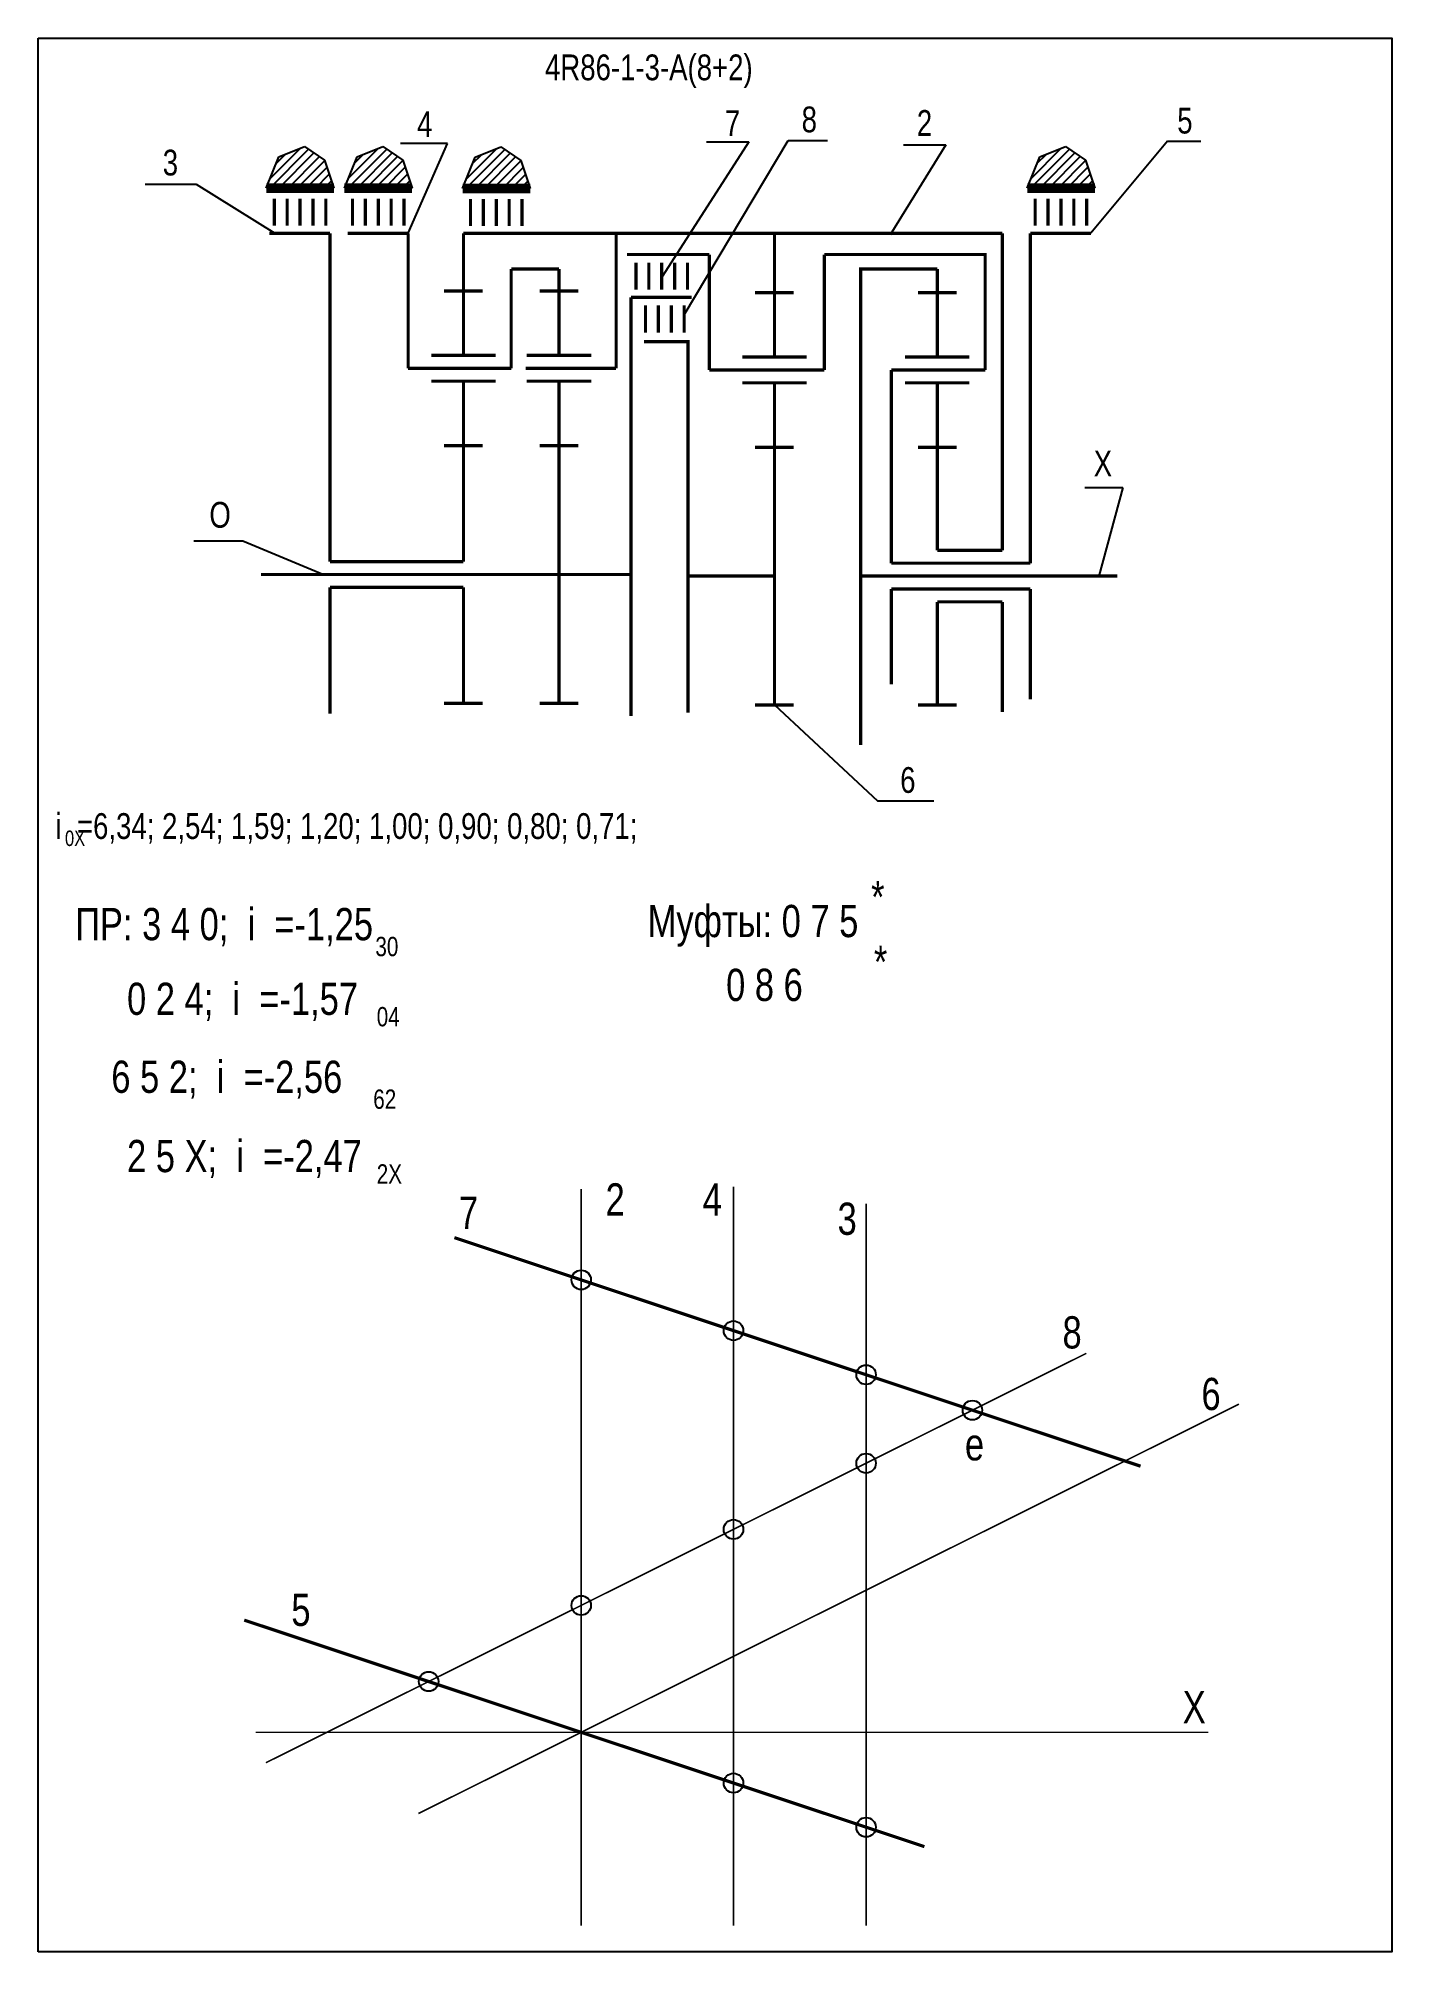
# Model space of a CAD drawing. Extents: x -352 to -142, y 153 to 450.
import ezdxf

# ---------------------------------------------------------------- set-up
doc = ezdxf.new("R2010")
doc.units = 0
doc.header["$LTSCALE"] = 15
doc.layers.get('DEFPOINTS').update_dxf_attribs({"linetype": 'CONTINUOUS'})
doc.layers.add('DIM', color=92, linetype='CONTINUOUS')
doc.layers.add('MAIN', color=5, linetype='CONTINUOUS')
doc.styles.add('AMK', font='amk.shx', dxfattribs={"width": 0.8})

msp = doc.modelspace()

# ---------------------------------------------------------------- hatches: boundary and pattern name
at = {"layer": 'DIM'}
h = msp.add_hatch(dxfattribs=at)
h.set_pattern_fill('_USER', color=0, angle=45, style=0, pattern_type=0)
h.set_pattern_definition([(45, (-64.8058, 0.9169), (-0.7071068, 0.7071068), [])])
h.paths.add_polyline_path([(-315.1, 431.44), (-317.05, 426.62), (-306.55, 426.62), (-308, 430.94), (-311.11, 433.05)])
h = msp.add_hatch(dxfattribs=at)
h.set_pattern_fill('_USER', color=0, angle=45, style=0, pattern_type=0)
h.set_pattern_definition([(45, (-52.6777, 0.9169), (-0.7071068, 0.7071068), [])])
h.paths.add_polyline_path([(-302.97, 431.44), (-304.92, 426.62), (-294.42, 426.62), (-295.87, 430.94), (-298.99, 433.05)])
h = msp.add_hatch(dxfattribs=at)
h.set_pattern_fill('_USER', color=0, angle=45, style=0, pattern_type=0)
h.set_pattern_definition([(45, (-34.3536, 0.8762), (-0.7071068, 0.7071068), [])])
h.paths.add_polyline_path([(-284.65, 431.39), (-286.59, 426.57), (-276.1, 426.57), (-277.55, 430.9), (-280.66, 433.01)])
h = msp.add_hatch(dxfattribs=at)
h.set_pattern_fill('_USER', color=0, angle=45, style=0, pattern_type=0)
h.set_pattern_definition([(45, (53.2529, 0.9169), (-0.7071068, 0.7071068), [])])
h.paths.add_polyline_path([(-197.04, 431.44), (-198.99, 426.62), (-188.49, 426.62), (-189.94, 430.94), (-193.05, 433.05)])

# ---------------------------------------------------------------- linework, layer by layer
at = {"layer": 'DEFPOINTS', "const_width": 0.25}
for points in [[(-268.19, 156.93), (-268.19, 271.23)], [(-244.56, 156.93), (-244.56, 271.61)], [(-223.99, 156.93), (-223.99, 268.98)], [(-317.12, 182.2), (-189.81, 245.75)], [(-293.45, 174.31), (-166.14, 237.86)], [(-318.7, 186.92), (-170.89, 186.92)]]:
    msp.add_lwpolyline(points, dxfattribs=at)
at = {"layer": 'DEFPOINTS'}
for centre in [(-268.19, 257.15), (-244.56, 249.27), (-223.99, 242.42), (-207.49, 236.92), (-223.99, 228.68), (-244.56, 218.42), (-268.19, 206.62), (-291.86, 194.81), (-244.56, 179.05), (-223.99, 172.19)]:
    msp.add_circle(centre, 1.51, dxfattribs=at)
at = {"layer": 'DIM', "color": 0}
for p, q in [((-242.17, 433.8), (-255.6, 412.94)), ((-252.22, 406.93), (-236.07, 433.98)), ((-248.74, 433.8), (-242.17, 433.8)), ((-236.07, 433.98), (-229.98, 433.98)), ((-177.22, 433.9), (-189.11, 419.6)), ((-177.22, 433.9), (-172.03, 433.9)), ((-317.05, 426.62), (-315.1, 431.44)), ((-315.1, 431.44), (-311.11, 433.05)), ((-311.11, 433.05), (-308, 430.94)), ((-308, 430.94), (-306.55, 426.62)), ((-304.92, 426.62), (-302.97, 431.44)), ((-302.97, 431.44), (-298.99, 433.05)), ((-298.99, 433.05), (-295.87, 430.94)), ((-288.96, 433.55), (-296.21, 433.55)), ((-295.87, 430.94), (-294.42, 426.62)), ((-295.04, 419.6), (-288.96, 433.55)), ((-286.59, 426.57), (-284.65, 431.39)), ((-284.65, 431.39), (-280.66, 433.01)), ((-280.66, 433.01), (-277.55, 430.9)), ((-277.55, 430.9), (-276.1, 426.57)), ((-211.64, 433.34), (-220.27, 419.35)), ((-218.2, 433.34), (-211.64, 433.34)), ((-198.99, 426.62), (-197.04, 431.44)), ((-197.04, 431.44), (-193.05, 433.05)), ((-193.05, 433.05), (-189.94, 430.94)), ((-189.94, 430.94), (-188.49, 426.62)), ((-335.86, 427.21), (-327.91, 427.21)), ((-327.91, 427.21), (-315.73, 419.6)), ((-285.34, 426.39), (-278.43, 426.39)), ((-197.73, 426.43), (-190.82, 426.43)), ((-190.05, 380.14), (-184.14, 380.14)), ((-184.14, 380.14), (-187.86, 366.39)), ((-320.7, 371.82), (-328.3, 371.82)), ((-308.3, 366.64), (-320.7, 371.82)), ((-238.2, 346.39), (-222.2, 331.52)), ((-222.2, 331.52), (-213.48, 331.52))]:
    msp.add_line(p, q, dxfattribs=at)
at = {"layer": 'DIM', "color": 0, "const_width": 0.5}
for points in [[(-307.17, 419.6), (-307.17, 368.64)], [(-295.04, 398.64), (-295.04, 419.6)], [(-271.63, 419.6), (-257.77, 419.6)], [(-262.77, 419.6), (-262.77, 398.64)], [(-257.77, 419.6), (-202.85, 419.6)], [(-202.85, 370.39), (-202.85, 419.6)], [(-198.52, 368.39), (-198.52, 419.6)], [(-248.32, 416.3), (-261.07, 416.3)], [(-248.32, 416.3), (-248.32, 398.39)], [(-230.45, 398.39), (-230.45, 416.3)], [(-230.45, 416.3), (-205.51, 416.3), (-205.51, 398.39)], [(-271.63, 414.06), (-279.05, 414.06)], [(-279.05, 414.06), (-279.05, 398.64)], [(-212.95, 414.06), (-224.84, 414.06), (-224.84, 340.16)], [(-260.46, 409.66), (-260.46, 344.66)], [(-258.45, 402.79), (-251.63, 402.79), (-251.63, 345.18)], [(-233.2, 398.39), (-232.96, 398.39)], [(-220.06, 368.39), (-220.06, 398.39)], [(-307.17, 368.64), (-286.46, 368.64)], [(-220.06, 368.39), (-198.52, 368.39)], [(-212.95, 370.39), (-202.85, 370.39)], [(-317.85, 366.64), (-271.63, 366.64)], [(-271.63, 366.64), (-260.46, 366.64)], [(-251.63, 366.39), (-238.2, 366.39)], [(-224.84, 366.39), (-185.03, 366.39)], [(-224.84, 366.39), (-193.3, 366.39)], [(-307.17, 364.64), (-286.46, 364.64)], [(-307.17, 364.64), (-307.17, 345.03)], [(-220.06, 349.61), (-220.06, 364.39)], [(-220.06, 364.39), (-198.52, 364.39)], [(-212.95, 362.39), (-202.85, 362.39)], [(-202.85, 362.39), (-202.85, 345.3)], [(-198.52, 347.26), (-198.52, 364.39)], [(-287.86, 263.7), (-181.4, 228.23)], [(-320.48, 204.34), (-214.94, 169.18)]]:
    msp.add_lwpolyline(points, dxfattribs=at)
at = {"layer": 'MAIN'}
for points in [[(-352.43, 152.87), (-352.43, 449.87)], [(-352.43, 449.87), (-142.43, 449.87), (-142.43, 152.87), (-352.43, 152.87)]]:
    msp.add_lwpolyline(points, dxfattribs=at)
at = {"layer": 'MAIN', "color": 0}
for points, const_width in [([(-317.05, 426.62), (-306.55, 426.62)], 1.5), ([(-307.81, 424.97), (-307.81, 420.77)], 0.5), ([(-304.92, 426.62), (-294.42, 426.62)], 1.5), ([(-295.68, 424.97), (-295.68, 420.77)], 0.5), ([(-286.59, 426.57), (-276.1, 426.57)], 1.5), ([(-277.36, 424.92), (-277.36, 420.73)], 0.5), ([(-198.99, 426.62), (-188.49, 426.62)], 1.5), ([(-189.75, 424.97), (-189.75, 420.77)], 0.5), ([(-316.58, 419.6), (-307.17, 419.6)], 0.5), ([(-304.45, 419.6), (-295.04, 419.6)], 0.5), ([(-286.46, 410.64), (-286.46, 419.6)], 0.5), ([(-286.46, 419.6), (-271.63, 419.6)], 0.5), ([(-238.2, 410.39), (-238.2, 419.6)], 0.5), ([(-198.52, 419.6), (-189.11, 419.6)], 0.5), ([(-271.63, 410.64), (-271.63, 414.06)], 0.5), ([(-251.7, 415.03), (-251.7, 410.83)], 0.5), ([(-212.95, 400.39), (-212.95, 414.06)], 0.5), ([(-286.46, 410.64), (-289.46, 410.64)], 0.5), ([(-286.46, 400.64), (-286.46, 410.64)], 0.5), ([(-286.46, 410.64), (-283.46, 410.64)], 0.5), ([(-271.63, 410.64), (-274.63, 410.64)], 0.5), ([(-271.63, 400.64), (-271.63, 410.64)], 0.5), ([(-271.63, 410.64), (-268.63, 410.64)], 0.5), ([(-260.46, 409.66), (-251.05, 409.66)], 0.5), ([(-238.2, 410.39), (-241.2, 410.39)], 0.5), ([(-238.2, 400.39), (-238.2, 410.39)], 0.5), ([(-238.2, 410.39), (-235.2, 410.39)], 0.5), ([(-212.95, 410.39), (-215.95, 410.39)], 0.5), ([(-212.95, 410.39), (-209.95, 410.39)], 0.5), ([(-252.22, 408.39), (-252.22, 404.19)], 0.5), ([(-279.05, 398.64), (-295.04, 398.64)], 0.5), ([(-262.77, 398.64), (-276.82, 398.64)], 0.5), ([(-230.45, 398.39), (-248.32, 398.39)], 0.5), ([(-205.51, 398.39), (-220.06, 398.39)], 0.5), ([(-286.46, 396.64), (-291.46, 396.64)], 0.5), ([(-286.46, 386.64), (-286.46, 396.64), (-281.46, 396.64)], 0.5), ([(-271.63, 396.64), (-276.63, 396.64)], 0.5), ([(-271.63, 386.64), (-271.63, 396.64), (-266.63, 396.64)], 0.5), ([(-238.2, 396.39), (-243.2, 396.39)], 0.5), ([(-238.2, 386.39), (-238.2, 396.39), (-233.2, 396.39)], 0.5), ([(-212.95, 396.39), (-217.95, 396.39)], 0.5), ([(-212.95, 386.39), (-212.95, 396.39), (-207.95, 396.39)], 0.5), ([(-286.46, 386.64), (-289.46, 386.64)], 0.5), ([(-286.46, 368.64), (-286.46, 386.64)], 0.5), ([(-286.46, 386.64), (-283.46, 386.64)], 0.5), ([(-271.63, 386.64), (-274.63, 386.64)], 0.5), ([(-271.63, 366.64), (-271.63, 386.64)], 0.5), ([(-271.63, 386.64), (-268.63, 386.64)], 0.5), ([(-238.2, 386.39), (-241.2, 386.39)], 0.5), ([(-238.2, 366.39), (-238.2, 386.39)], 0.5), ([(-238.2, 386.39), (-235.2, 386.39)], 0.5), ([(-212.95, 386.39), (-215.95, 386.39)], 0.5), ([(-212.95, 370.39), (-212.95, 386.39)], 0.5), ([(-212.95, 386.39), (-209.95, 386.39)], 0.5), ([(-271.63, 366.64), (-271.63, 346.64)], 0.5), ([(-238.2, 366.39), (-238.2, 346.39)], 0.5), ([(-286.46, 364.64), (-286.46, 346.64)], 0.5), ([(-212.95, 362.39), (-212.95, 346.39)], 0.5), ([(-286.46, 346.64), (-289.46, 346.64)], 0.5), ([(-286.46, 346.64), (-283.46, 346.64)], 0.5), ([(-271.63, 346.64), (-274.63, 346.64)], 0.5), ([(-271.63, 346.64), (-268.63, 346.64)], 0.5), ([(-238.2, 346.39), (-241.2, 346.39)], 0.5), ([(-238.2, 346.39), (-235.2, 346.39)], 0.5), ([(-212.95, 346.39), (-215.95, 346.39)], 0.5), ([(-212.95, 346.39), (-209.95, 346.39)], 0.5)]:
    msp.add_lwpolyline(points, dxfattribs=dict(at, const_width=const_width))
for points in [[(-315.81, 424.97, 0.5, 0.5, 0), (-315.81, 420.77, 0.5, 0.5, 0)], [(-313.81, 424.97, 0.5, 0.5, 0), (-313.81, 420.77, 0.5, 0.5, 0)], [(-311.81, 424.97, 0.5, 0.5, 0), (-311.81, 420.77, 0.5, 0.5, 0)], [(-309.81, 424.97, 0.5, 0.5, 0), (-309.81, 420.77, 0.5, 0.5, 0)], [(-303.68, 424.97, 0.5, 0.5, 0), (-303.68, 420.77, 0.5, 0.5, 0)], [(-301.68, 424.97, 0.5, 0.5, 0), (-301.68, 420.77, 0.5, 0.5, 0)], [(-299.68, 424.97, 0.5, 0.5, 0), (-299.68, 420.77, 0.5, 0.5, 0)], [(-297.68, 424.97, 0.5, 0.5, 0), (-297.68, 420.77, 0.5, 0.5, 0)], [(-285.36, 424.92, 0.5, 0.5, 0), (-285.36, 420.73, 0.5, 0.5, 0)], [(-283.36, 424.92, 0.5, 0.5, 0), (-283.36, 420.73, 0.5, 0.5, 0)], [(-281.36, 424.92, 0.5, 0.5, 0), (-281.36, 420.73, 0.5, 0.5, 0)], [(-279.36, 424.92, 0.5, 0.5, 0), (-279.36, 420.73, 0.5, 0.5, 0)], [(-197.75, 424.97, 0.5, 0.5, 0), (-197.75, 420.77, 0.5, 0.5, 0)], [(-195.75, 424.97, 0.5, 0.5, 0), (-195.75, 420.77, 0.5, 0.5, 0)], [(-193.75, 424.97, 0.5, 0.5, 0), (-193.75, 420.77, 0.5, 0.5, 0)], [(-191.75, 424.97, 0.5, 0.5, 0), (-191.75, 420.77, 0.5, 0.5, 0)], [(-259.7, 415.03, 0.5, 0.5, 0), (-259.7, 410.83, 0.5, 0.5, 0)], [(-257.7, 415.03, 0.5, 0.5, 0), (-257.7, 410.83, 0.5, 0.5, 0)], [(-255.7, 415.03, 0.5, 0.5, 0), (-255.7, 410.83, 0.5, 0.5, 0)], [(-253.7, 415.03, 0.5, 0.5, 0), (-253.7, 410.83, 0.5, 0.5, 0)], [(-258.22, 408.39, 0.5, 0.5, 0), (-258.22, 404.19, 0.5, 0.5, 0)], [(-256.22, 408.39, 0.5, 0.5, 0), (-256.22, 404.19, 0.5, 0.5, 0)], [(-254.22, 408.39, 0.5, 0.5, 0), (-254.22, 404.19, 0.5, 0.5, 0)], [(-281.46, 400.64, 0.5, 0.5, 0), (-291.46, 400.64, 0.5, 0.5, 0)], [(-266.63, 400.64, 0.5, 0.5, 0), (-276.63, 400.64, 0.5, 0.5, 0)], [(-233.2, 400.39, 0.5, 0.5, 0), (-243.2, 400.39, 0.5, 0.5, 0)], [(-207.95, 400.39, 0.5, 0.5, 0), (-217.95, 400.39, 0.5, 0.5, 0)]]:
    msp.add_lwpolyline(points, format="xyseb", dxfattribs=at)

# ---------------------------------------------------------------- texts
at = {"layer": 'DIM', "color": 0, "style": 'AMK', "width": 0.8}
for s, height, p in [('4R86-1-3-A(8+2)', 4, (-273.81, 443.35)), ('4', 4, (-293.66, 434.55)), ('7', 4, (-245.91, 434.68)), ('8', 4, (-233.99, 435.27)), ('2', 4, (-216.11, 434.72)), ('5', 4, (-175.71, 435.08)), ('3', 4, (-333.12, 428.57)), ('X', 4, (-188.67, 381.87)), ('O', 4, (-325.89, 373.9)), ('6', 4, (-218.7, 332.74)), ('i  =6,34; 2,54; 1,59; 1,20; 1,00; 0,90; 0,80; 0,71; ', 4, (-349.76, 325.59)), ('0X', 2.4, (-348.29, 324.49)), ('*', 5, (-223.21, 314.08)), (' ПР: 3 4 0;  i  =-1,25', 5, (-348.19, 309.87)), ('Муфты: 0 7 5', 5, (-257.88, 310.35)), ('30', 3, (-300.13, 307.39)), ('*', 5, (-222.78, 304.01)), ('    0 2 4;  i  =-1,57', 5, (-344.6, 298.28)), ('       0 8 6', 5, (-256.11, 300.44)), ('04', 3, (-299.92, 296.5)), ('     6 5 2;  i  =-2,56', 5, (-348.53, 286.18)), ('62', 3, (-300.46, 283.7)), ('    2 5 X;  i  =-2,47', 5, (-344.6, 273.87)), ('2X', 3, (-299.92, 272.09)), ('2', 5, (-264.41, 267.14)), ('4', 5, (-249.34, 267.14)), ('7', 5, (-287.16, 265.07)), ('3', 5, (-228.41, 264.14)), ('8', 5, (-193.51, 246.5)), ('6', 5, (-171.95, 236.94)), ('e', 5, (-208.65, 229.13)), ('5', 5, (-313.17, 203.43)), ('X', 5, (-174.86, 188.33))]:
    msp.add_text(s, height=height, dxfattribs=at).set_placement(p)

doc.saveas('drawing.dxf')
